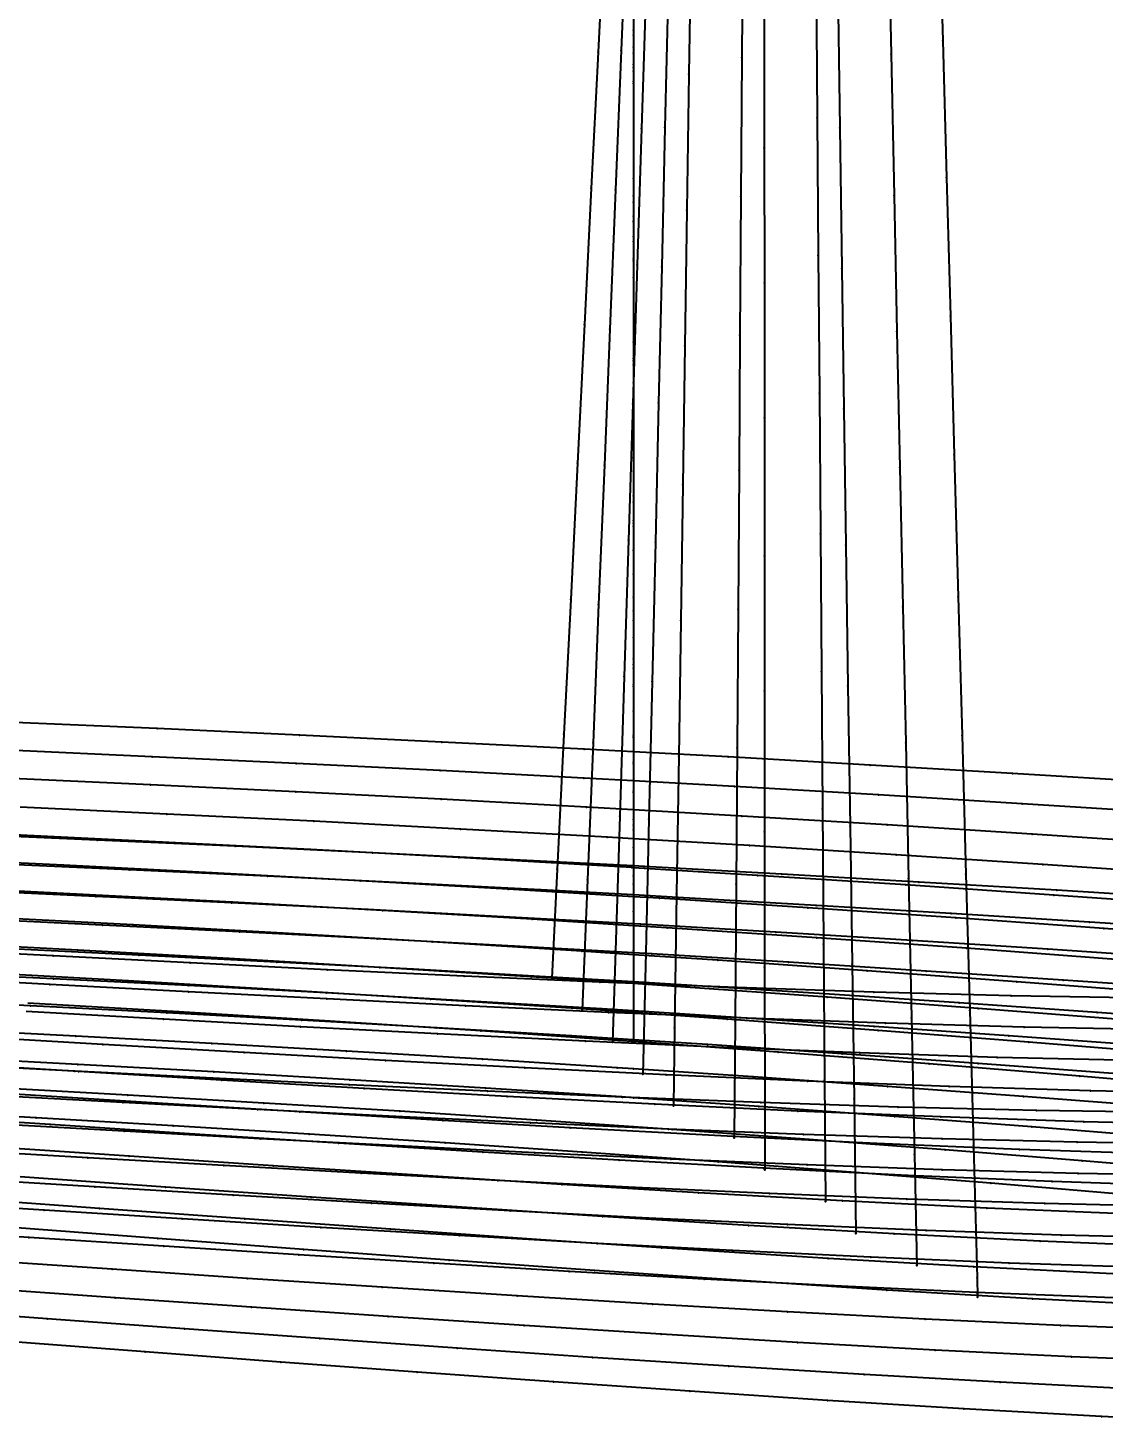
# Model space of a CAD drawing. Extents: x -2408 to 1029, y -526 to 2095.
# Drawn here: x -947.7 to -827.8, y 653.6 to 809.1 of the extents above; entities that cross this region are included whole.
import ezdxf

# ---------------------------------------------------------------- set-up
doc = ezdxf.new("R2010")
doc.units = 0

# ---------------------------------------------------------------- blocks, each defined once
blk = doc.blocks.new(' -30')
at = {"layer": '1'}
for points in [[(-303.657875, 258.883488), (-319.057422, 259.1144), (-334.458205, 259.495196), (-349.768717, 259.996987), (-365.162502, 260.597689), (-380.221198, 261.252039), (-395.609891, 261.970117), (-410.795642, 262.713516), (-426.181387, 263.491995), (-441.331963, 264.275543)], [(-633.737054, -289.006423), (-649.002495, -288.05404), (-664.372192, -287.127176), (-679.641754, -286.243599), (-694.99799, -285.398237), (-696.187057, -285.336246), (-710.27236, -284.60173), (-725.267612, -283.860433), (-740.545866, -283.142199), (-755.919862, -282.450756), (-771.200627, -281.788465)]]:
    blk.add_lwpolyline(points, dxfattribs=at)
at = {"layer": '14'}
for points in [[(-306.589246, 271.6156), (-321.870087, 271.876495), (-337.149428, 272.281161), (-352.426916, 272.803001), (-367.701887, 273.41541), (-382.805522, 274.084141), (-398.074575, 274.803593), (-413.340971, 275.556341), (-428.605438, 276.333232), (-443.868397, 277.1251)], [(-638.083812, -276.007195), (-653.93453, -275.029536), (-669.787218, -274.088158), (-685.642128, -273.188447), (-696.187057, -272.621555), (-701.652761, -272.32772), (-717.512885, -271.523439), (-733.375258, -270.761336), (-749.239609, -270.035024), (-765.105553, -269.338122)]]:
    blk.add_lwpolyline(points, dxfattribs=at)
at = {"layer": '2'}
for p in [(-373.055725, 273.839893), (-696.187057, -272.616177)]:
    blk.add_point(p, dxfattribs=at)
at = {"layer": '3'}
for p in [(-367.88499, 377.065575), (-368.645189, 361.886858), (-369.405699, 346.708157), (-370.180402, 331.244073), (-370.940674, 316.065368), (-371.69304, 301.044358), (-372.44714, 285.989388), (-428.605438, 276.333232), (-413.340971, 275.556341), (-398.074575, 274.803593), (-382.805522, 274.084141), (-367.701887, 273.41541), (-352.426916, 272.803001), (-337.149428, 272.281161), (-321.870087, 271.876495), (-426.181387, 263.491995), (-410.795642, 262.713516), (-395.609891, 261.970117), (-380.221198, 261.252039), (-365.162502, 260.597689), (-349.768717, 259.996987), (-334.458205, 259.495196), (-319.057422, 259.1144), (-696.187057, -192.759608), (-696.187057, -210.639042), (-696.187057, -226.953287), (-696.187057, -241.3411), (-696.187057, -256.903938), (-749.239609, -270.035024), (-733.375258, -270.761336), (-717.512885, -271.523439), (-696.187057, -270.749977), (-701.652761, -272.32772), (-696.187057, -272.621555), (-685.642128, -273.188447), (-669.787218, -274.088158), (-653.93453, -275.029536), (-755.919862, -282.450756), (-740.545866, -283.142199), (-725.267612, -283.860433), (-710.27236, -284.60173), (-696.187057, -285.336246), (-694.99799, -285.398237), (-679.641754, -286.243599), (-664.372192, -287.127176), (-649.002495, -288.05404)]:
    blk.add_point(p, dxfattribs=at)
at = {"layer": '4'}
for p in [(-696.187057, -272.621555), (-696.187057, -285.336246)]:
    blk.add_point(p, dxfattribs=at)
at = {"layer": '8'}
for points in [[(-357.994041, 575.302811), (-358.78186, 559.547635), (-359.557937, 544.069272), (-360.322592, 528.86404), (-361.084233, 513.685404), (-361.829946, 498.666906), (-362.574553, 483.487431), (-363.318647, 468.307932), (-364.092661, 452.698247), (-364.85375, 437.519584), (-365.612888, 422.429259), (-366.374362, 407.250609), (-367.134082, 392.071869), (-367.88499, 377.065575), (-368.645189, 361.886858), (-369.405699, 346.708157), (-370.180402, 331.244073), (-370.940674, 316.065368), (-371.69304, 301.044358), (-372.44714, 285.989388), (-373.055725, 273.839893)], [(-696.187057, 19.626408), (-696.187057, 0.451554), (-696.187057, -16.208268), (-696.187057, -36.720904), (-696.187057, -54.118737), (-696.187057, -72.840981), (-696.187057, -92.526419), (-696.187057, -112.813858), (-696.187057, -133.342096), (-696.187057, -153.749935), (-696.187057, -173.676172), (-696.187057, -192.759608), (-696.187057, -210.639042), (-696.187057, -226.953287), (-696.187057, -241.3411), (-696.187057, -256.903938), (-696.187057, -270.749977), (-696.187057, -272.616177)]]:
    blk.add_lwpolyline(points, dxfattribs=at)
blk = doc.blocks.new(' -31')
at = {"layer": '1'}
for points in [[(-300.293742, 255.386478), (-315.345961, 255.613307), (-330.384005, 255.985714), (-345.867439, 256.497014), (-360.898203, 257.092448), (-376.284831, 257.776471), (-391.309986, 258.497387), (-406.667733, 259.27386), (-421.689618, 260.061065), (-437.011078, 260.884107)], [(-630.342483, -291.895187), (-645.381208, -290.917098), (-660.787724, -289.947899), (-675.810988, -289.04012), (-691.222408, -288.151926), (-696.187057, -287.880993), (-706.500063, -287.318206), (-721.916639, -286.524334), (-736.937899, -285.790686), (-752.358094, -285.071968), (-767.404683, -284.398666)]]:
    blk.add_lwpolyline(points, dxfattribs=at)
at = {"layer": '14'}
for points in [[(-305.823296, 268.152585), (-321.267783, 268.447564), (-336.710409, 268.887078), (-352.150871, 269.444846), (-367.588562, 270.094576), (-383.525785, 270.834182), (-398.956999, 271.596144), (-414.385619, 272.392496), (-429.8121, 273.213737), (-445.237205, 274.05038)], [(-636.854138, -278.741232), (-652.867844, -277.716665), (-668.883703, -276.730748), (-684.902039, -275.789361), (-696.187057, -275.162659), (-701.707363, -274.856093), (-717.731517, -274.019399), (-733.758208, -273.228341), (-749.787063, -272.476186), (-765.817707, -271.756201)]]:
    blk.add_lwpolyline(points, dxfattribs=at)
at = {"layer": '2'}
for p in [(-370.515747, 270.334682), (-696.187057, -275.156174)]:
    blk.add_point(p, dxfattribs=at)
at = {"layer": '3'}
for p in [(-366.159478, 377.311497), (-366.791779, 361.779794), (-367.424438, 346.248108), (-368.041408, 331.099689), (-368.673841, 315.567976), (-369.302066, 300.139236), (-369.923554, 284.876894), (-429.8121, 273.213737), (-414.385619, 272.392496), (-398.956999, 271.596144), (-383.525785, 270.834182), (-367.588562, 270.094576), (-352.150871, 269.444846), (-336.710409, 268.887078), (-321.267783, 268.447564), (-421.689618, 260.061065), (-406.667733, 259.27386), (-391.309986, 258.497387), (-376.284831, 257.776471), (-360.898203, 257.092448), (-345.867439, 256.497014), (-330.384005, 255.985714), (-315.345961, 255.613307), (-696.187057, -194.064164), (-696.187057, -212.220206), (-696.187057, -228.786831), (-696.187057, -243.397249), (-696.187057, -259.200869), (-749.787063, -272.476186), (-733.758208, -273.228341), (-696.187057, -273.2611), (-717.731517, -274.019399), (-701.707363, -274.856093), (-696.187057, -275.162659), (-684.902039, -275.789361), (-668.883703, -276.730748), (-652.867844, -277.716665), (-752.358094, -285.071968), (-736.937899, -285.790686), (-721.916639, -286.524334), (-706.500063, -287.318206), (-696.187057, -287.880993), (-691.222408, -288.151926), (-675.810988, -289.04012), (-660.787724, -289.947899), (-645.381208, -290.917098)]:
    blk.add_point(p, dxfattribs=at)
at = {"layer": '4'}
for p in [(-696.187057, -275.162659), (-696.187057, -287.880993)]:
    blk.add_point(p, dxfattribs=at)
at = {"layer": '8'}
for points in [[(-357.994041, 578.807983), (-358.649132, 562.686417), (-359.267463, 547.518838), (-359.903873, 531.964499), (-360.537909, 516.432865), (-361.157443, 501.065163), (-361.774082, 485.532827), (-362.389768, 470.000454), (-363.004279, 454.703099), (-363.637041, 439.171419), (-364.272866, 423.639861), (-364.903066, 408.198477), (-365.535021, 392.666756), (-366.159478, 377.311497), (-366.791779, 361.779794), (-367.424438, 346.248108), (-368.041408, 331.099689), (-368.673841, 315.567976), (-369.302066, 300.139236), (-369.923554, 284.876894), (-370.515747, 270.334682)], [(-696.187057, 21.607609), (-696.187057, 2.136107), (-696.187057, -14.78146), (-696.187057, -35.611433), (-696.187057, -53.278423), (-696.187057, -72.290306), (-696.187057, -92.280291), (-696.187057, -112.881592), (-696.187057, -133.727418), (-696.187057, -154.450981), (-696.187057, -174.685493), (-696.187057, -194.064164), (-696.187057, -212.220206), (-696.187057, -228.786831), (-696.187057, -243.397249), (-696.187057, -259.200869), (-696.187057, -273.2611), (-696.187057, -275.156174)]]:
    blk.add_lwpolyline(points, dxfattribs=at)
blk = doc.blocks.new(' -32')
at = {"layer": '1'}
for points in [[(-300.969366, 251.923397), (-316.087234, 252.196246), (-331.265782, 252.614597), (-346.297519, 253.148879), (-361.468315, 253.785421), (-376.636902, 254.494496), (-391.802005, 255.25565), (-407.222344, 256.070121), (-422.383768, 256.899761), (-437.768939, 257.762106)], [(-634.81867, -294.263062), (-650.014154, -293.25094), (-665.116791, -292.280443), (-680.295763, -291.346208), (-695.403699, -290.461741), (-696.187057, -290.418434), (-710.669653, -289.617628), (-725.782929, -288.829132), (-740.958612, -288.077982), (-756.075592, -287.363959), (-771.277737, -286.674672)]]:
    blk.add_lwpolyline(points, dxfattribs=at)
at = {"layer": '14'}
for points in [[(-309.835729, 264.767), (-325.125695, 265.134635), (-340.412701, 265.635379), (-355.696637, 266.244498), (-370.977396, 266.937255), (-387.4764, 267.751329), (-402.75064, 268.548526), (-418.02239, 269.377712), (-433.29239, 270.22969)], [(-635.569178, -281.483415), (-651.745769, -280.410968), (-667.92471, -279.379666), (-684.106362, -278.395923), (-696.187057, -277.703381), (-701.403682, -277.404304), (-717.591795, -276.534057), (-733.782751, -275.713053), (-749.976035, -274.934217), (-766.171398, -274.190461)]]:
    blk.add_lwpolyline(points, dxfattribs=at)
at = {"layer": '2'}
for p in [(-367.975731, 266.829491), (-696.187057, -277.696171)]:
    blk.add_point(p, dxfattribs=at)
at = {"layer": '3'}
for p in [(-364.741199, 368.640575), (-365.223946, 353.446515), (-365.716322, 337.953807), (-366.199039, 322.759771), (-366.681662, 307.565715), (-367.17584, 292.008496), (-367.651794, 277.026072), (-418.02239, 269.377712), (-402.75064, 268.548526), (-387.4764, 267.751329), (-370.977396, 266.937255), (-355.696637, 266.244498), (-340.412701, 265.635379), (-325.125695, 265.134635), (-422.383768, 256.899761), (-407.222344, 256.070121), (-391.802005, 255.25565), (-376.636902, 254.494496), (-361.468315, 253.785421), (-346.297519, 253.148879), (-331.265782, 252.614597), (-316.087234, 252.196246), (-696.187057, -195.36874), (-696.187057, -213.801389), (-696.187057, -230.620406), (-696.187057, -245.4534), (-696.187057, -261.497782), (-749.976035, -274.934217), (-733.782751, -275.713053), (-717.591795, -276.534057), (-696.187057, -275.772225), (-701.403682, -277.404304), (-696.187057, -277.703381), (-684.106362, -278.395923), (-667.92471, -279.379666), (-651.745769, -280.410968), (-756.075592, -287.363959), (-740.958612, -288.077982), (-725.782929, -288.829132), (-710.669653, -289.617628), (-696.187057, -290.418434), (-695.403699, -290.461741), (-680.295763, -291.346208), (-665.116791, -292.280443), (-650.014154, -293.25094)]:
    blk.add_point(p, dxfattribs=at)
at = {"layer": '4'}
for p in [(-696.187057, -277.703381), (-696.187057, -290.418434)]:
    blk.add_point(p, dxfattribs=at)
at = {"layer": '8'}
for points in [[(-357.994041, 582.313194), (-358.49787, 566.40859), (-358.988057, 550.997434), (-359.474144, 535.786342), (-359.958852, 520.592354), (-360.431675, 505.566142), (-360.900168, 490.37164), (-361.365744, 475.177058), (-361.851347, 459.532016), (-362.332423, 444.337911), (-362.818072, 429.14395), (-363.300177, 414.042294), (-363.782934, 398.848259), (-364.264741, 383.654174), (-364.741199, 368.640575), (-365.223946, 353.446515), (-365.716322, 337.953807), (-366.199039, 322.759771), (-366.681662, 307.565715), (-367.17584, 292.008496), (-367.651794, 277.026072), (-367.975731, 266.829491)], [(-696.187057, 23.588808), (-696.187057, 3.820657), (-696.187057, -13.354648), (-696.187057, -34.501972), (-696.187057, -52.438121), (-696.187057, -71.739651), (-696.187057, -92.034185), (-696.187057, -112.949348), (-696.187057, -134.112761), (-696.187057, -155.152049), (-696.187057, -175.694834), (-696.187057, -195.36874), (-696.187057, -213.801389), (-696.187057, -230.620406), (-696.187057, -245.4534), (-696.187057, -261.497782), (-696.187057, -275.772225), (-696.187057, -277.696171)]]:
    blk.add_lwpolyline(points, dxfattribs=at)
blk = doc.blocks.new(' -33')
at = {"layer": '1'}
for points in [[(-305.373061, 248.52567), (-320.68117, 248.884136), (-336.02926, 249.383467), (-351.329189, 249.996009), (-366.325046, 250.683422), (-381.617947, 251.450812), (-396.831492, 252.263517), (-412.119916, 253.115269), (-427.295259, 253.986978), (-442.581111, 254.883506)], [(-632.95132, -297.058181), (-648.318027, -295.997145), (-663.555715, -294.982048), (-678.904663, -294.002708), (-694.14814, -293.078255), (-696.187057, -292.961636), (-709.478525, -292.201445), (-724.727865, -291.379904), (-740.070403, -290.597654), (-755.323933, -289.857647), (-770.694346, -289.143916)]]:
    blk.add_lwpolyline(points, dxfattribs=at)
at = {"layer": '14'}
for points in [[(-299.78551, 261.135663), (-315.557862, 261.451939), (-331.32772, 261.92457), (-347.094884, 262.526912), (-362.85885, 263.232309), (-378.619417, 264.014116), (-394.111107, 264.834048), (-409.864849, 265.707514), (-425.616196, 266.610841), (-441.365679, 267.533985)], [(-634.229233, -284.237662), (-650.568579, -283.115953), (-666.910465, -282.037648), (-683.255288, -281.009685), (-696.187057, -280.24107), (-699.091526, -280.068443), (-715.443122, -279.156054), (-731.797836, -278.297802), (-748.155236, -277.486223), (-764.515007, -276.713849)]]:
    blk.add_lwpolyline(points, dxfattribs=at)
at = {"layer": '2'}
for p in [(-365.435715, 263.324299), (-696.187057, -280.236168)]:
    blk.add_point(p, dxfattribs=at)
at = {"layer": '3'}
for p in [(-362.987864, 368.809854), (-363.348292, 353.278146), (-363.699601, 338.147147), (-364.060061, 322.615445), (-364.420403, 307.083761), (-364.776221, 291.747024), (-365.121605, 276.861275), (-425.616196, 266.610841), (-409.864849, 265.707514), (-394.111107, 264.834048), (-378.619417, 264.014116), (-362.85885, 263.232309), (-347.094884, 262.526912), (-331.32772, 261.92457), (-315.557862, 261.451939), (-427.295259, 253.986978), (-412.119916, 253.115269), (-396.831492, 252.263517), (-381.617947, 251.450812), (-366.325046, 250.683422), (-351.329189, 249.996009), (-336.02926, 249.383467), (-320.68117, 248.884136), (-696.187057, -190.138231), (-696.187057, -209.309447), (-696.187057, -226.968803), (-696.187057, -242.738335), (-696.187057, -260.17137), (-696.187057, -274.928334), (-748.155236, -277.486223), (-731.797836, -278.297802), (-715.443122, -279.156054), (-699.091526, -280.068443), (-696.187057, -280.24107), (-683.255288, -281.009685), (-666.910465, -282.037648), (-650.568579, -283.115953), (-755.323933, -289.857647), (-740.070403, -290.597654), (-724.727865, -291.379904), (-709.478525, -292.201445), (-696.187057, -292.961636), (-694.14814, -293.078255), (-678.904663, -294.002708), (-663.555715, -294.982048), (-648.318027, -295.997145)]:
    blk.add_point(p, dxfattribs=at)
at = {"layer": '4'}
for p in [(-696.187057, -280.24107), (-696.187057, -292.961636)]:
    blk.add_point(p, dxfattribs=at)
at = {"layer": '8'}
for points in [[(-357.994041, 585.818405), (-358.356178, 570.149614), (-358.719727, 554.504655), (-359.083177, 538.963578), (-359.445801, 523.431935), (-359.798016, 508.071864), (-360.144258, 492.539848), (-360.487111, 477.007756), (-360.830012, 461.721146), (-361.188076, 446.189394), (-361.551312, 430.657758), (-361.912148, 415.220494), (-362.272787, 399.688787), (-362.632317, 384.157073), (-362.987864, 368.809854), (-363.348292, 353.278146), (-363.699601, 338.147147), (-364.060061, 322.615445), (-364.420403, 307.083761), (-364.776221, 291.747024), (-365.121605, 276.861275), (-365.435715, 263.324299)], [(-696.187057, 25.570009), (-696.187057, 5.505209), (-696.187057, -11.927834), (-696.187057, -27.697366), (-696.187057, -45.356723), (-696.187057, -64.52794), (-696.187057, -84.83305), (-696.187057, -105.894091), (-696.187057, -127.333096), (-696.187057, -148.772081), (-696.187057, -169.833121), (-696.187057, -190.138231), (-696.187057, -209.309447), (-696.187057, -226.968803), (-696.187057, -242.738335), (-696.187057, -260.17137), (-696.187057, -274.928334), (-696.187057, -280.236168)]]:
    blk.add_lwpolyline(points, dxfattribs=at)
blk = doc.blocks.new(' -34')
at = {"layer": '1'}
for points in [[(-304.256387, 245.040184), (-319.700006, 245.427495), (-334.747222, 245.942588), (-350.182194, 246.587652), (-365.667973, 247.328032), (-381.095327, 248.134323), (-396.519843, 248.991743), (-411.944873, 249.885816), (-427.3658, 250.80666), (-442.752906, 251.74436)], [(-629.483418, -299.977411), (-644.508405, -298.898956), (-659.880782, -297.832882), (-674.88639, -296.834445), (-690.264884, -295.860443), (-696.187057, -295.506535), (-705.330332, -294.96012), (-720.715335, -294.095126), (-735.892945, -293.289625), (-751.282725, -292.515013), (-766.30968, -291.793504)]]:
    blk.add_lwpolyline(points, dxfattribs=at)
at = {"layer": '14'}
for points in [[(-301.250033, 257.685547), (-317.185695, 258.059723), (-333.118419, 258.589917), (-349.048059, 259.248839), (-364.974239, 260.009191), (-381.420359, 260.872085), (-397.338863, 261.759085), (-413.254127, 262.68477), (-429.167027, 263.638904), (-445.078209, 264.611238)], [(-402.270282, -304.331553), (-418.772371, -303.156799), (-435.273654, -301.973375), (-451.774057, -300.778302), (-468.273469, -299.568599), (-484.771777, -298.341289), (-500.863847, -297.124308), (-517.359792, -295.856225), (-533.854946, -294.573899), (-550.349751, -293.28483), (-566.844649, -291.996522), (-583.340118, -290.716473), (-599.836525, -289.452191), (-616.334348, -288.211174), (-632.83403, -287.000926), (-649.336013, -285.828948), (-665.840737, -284.702741), (-682.348682, -283.629805), (-696.187057, -282.777348), (-696.366616, -282.766298), (-715.634257, -281.655508), (-732.153145, -280.766701), (-748.67503, -279.928044), (-765.199451, -279.131692)]]:
    blk.add_lwpolyline(points, dxfattribs=at)
at = {"layer": '2'}
for p in [(-362.895737, 259.819088), (-696.187057, -282.776184)]:
    blk.add_point(p, dxfattribs=at)
at = {"layer": '3'}
for p in [(-361.170325, 374.811117), (-361.397397, 359.663089), (-361.624845, 344.515086), (-361.856973, 329.055137), (-362.08426, 313.90714), (-362.31091, 298.797827), (-362.541301, 283.44087), (-362.765018, 268.530517), (-429.167027, 263.638904), (-413.254127, 262.68477), (-397.338863, 261.759085), (-381.420359, 260.872085), (-364.974239, 260.009191), (-349.048059, 259.248839), (-333.118419, 258.589917), (-317.185695, 258.059723), (-427.3658, 250.80666), (-411.944873, 249.885816), (-396.519843, 248.991743), (-381.095327, 248.134323), (-365.667973, 247.328032), (-350.182194, 246.587652), (-334.747222, 245.942588), (-319.700006, 245.427495), (-696.187057, -191.34618), (-696.187057, -210.800818), (-696.187057, -228.721277), (-696.187057, -244.723942), (-696.187057, -262.414736), (-696.187057, -277.389873), (-748.67503, -279.928044), (-732.153145, -280.766701), (-715.634257, -281.655508), (-696.366616, -282.766298), (-696.187057, -282.777348), (-682.348682, -283.629805), (-665.840737, -284.702741), (-649.336013, -285.828948), (-751.282725, -292.515013), (-735.892945, -293.289625), (-720.715335, -294.095126), (-705.330332, -294.96012), (-696.187057, -295.506535), (-690.264884, -295.860443), (-674.88639, -296.834445), (-659.880782, -297.832882), (-644.508405, -298.898956)]:
    blk.add_point(p, dxfattribs=at)
at = {"layer": '4'}
for p in [(-696.187057, -282.777348), (-696.187057, -295.506535)]:
    blk.add_point(p, dxfattribs=at)
at = {"layer": '8'}
for points in [[(-357.994041, 589.323578), (-358.232784, 573.314169), (-358.462428, 558.04015), (-358.692348, 542.89281), (-358.922183, 527.744832), (-359.146703, 512.596784), (-359.369416, 496.9027), (-359.579519, 481.754431), (-359.789396, 466.856898), (-360.022707, 450.987489), (-360.251846, 435.839505), (-360.480858, 420.787976), (-360.709181, 405.639974), (-360.935904, 390.491966), (-361.170325, 374.811117), (-361.397397, 359.663089), (-361.624845, 344.515086), (-361.856973, 329.055137), (-362.08426, 313.90714), (-362.31091, 298.797827), (-362.541301, 283.44087), (-362.765018, 268.530517), (-362.895737, 259.819088)], [(-696.187057, 27.551208), (-696.187057, 7.189761), (-696.187057, -10.50102), (-696.187057, -26.503698), (-696.187057, -44.42414), (-696.187057, -63.878794), (-696.187057, -84.484107), (-696.187057, -105.856506), (-696.187057, -127.612478), (-696.187057, -149.368449), (-696.187057, -170.740867), (-696.187057, -191.34618), (-696.187057, -210.800818), (-696.187057, -228.721277), (-696.187057, -244.723942), (-696.187057, -262.414736), (-696.187057, -277.389873), (-696.187057, -282.776184)]]:
    blk.add_lwpolyline(points, dxfattribs=at)
blk = doc.blocks.new(' -35')
at = {"layer": '1'}
for points in [[(-314.654661, 241.840707), (-329.710947, 242.348231), (-345.142515, 242.992943), (-360.569549, 243.738312), (-375.589447, 244.537656), (-391.009416, 245.414833), (-406.435182, 246.332713), (-421.851056, 247.280026), (-437.238442, 248.247811), (-452.652031, 249.230405)], [(-638.987994, -301.957219), (-654.358941, -300.84264), (-669.352844, -299.795943), (-684.730024, -298.770446), (-696.187057, -298.04697), (-699.705401, -297.824809), (-715.089522, -296.909555), (-730.411924, -296.0494), (-745.801521, -295.231097), (-760.809693, -294.470697), (-776.202845, -293.722761)]]:
    blk.add_lwpolyline(points, dxfattribs=at)
at = {"layer": '14'}
for points in [[(-312.656107, 254.489153), (-328.585212, 255.014754), (-344.511006, 255.67678), (-360.433178, 256.447924), (-378.625188, 257.427819), (-392.835521, 258.243537), (-408.746246, 259.195986), (-424.654254, 260.17974), (-440.560214, 261.184595)], [(-627.276361, -290.094966), (-643.770257, -288.872514), (-660.266918, -287.693996), (-676.766731, -286.567064), (-693.2702, -285.499365), (-696.187057, -285.322399), (-710.123225, -284.476857), (-726.634612, -283.537608), (-743.149308, -282.651928), (-759.666823, -281.811773), (-776.186742, -281.009095)]]:
    blk.add_lwpolyline(points, dxfattribs=at)
at = {"layer": '2'}
for p in [(-360.355721, 256.313896), (-696.187057, -285.316181)]:
    blk.add_point(p, dxfattribs=at)
at = {"layer": '3'}
for p in [(-359.495472, 376.699298), (-359.605702, 361.229002), (-359.716393, 345.758691), (-359.824154, 330.706494), (-359.934742, 315.236191), (-360.045242, 299.765885), (-360.153836, 284.564298), (-360.262756, 269.321207), (-424.654254, 260.17974), (-408.746246, 259.195986), (-392.835521, 258.243537), (-378.625188, 257.427819), (-360.433178, 256.447924), (-344.511006, 255.67678), (-328.585212, 255.014754), (-437.238442, 248.247811), (-421.851056, 247.280026), (-406.435182, 246.332713), (-391.009416, 245.414833), (-375.589447, 244.537656), (-360.569549, 243.738312), (-345.142515, 242.992943), (-329.710947, 242.348231), (-696.187057, -192.55413), (-696.187057, -212.292221), (-696.187057, -230.473749), (-696.187057, -246.709572), (-696.187057, -264.658074), (-696.187057, -279.851389), (-759.666823, -281.811773), (-743.149308, -282.651928), (-726.634612, -283.537608), (-710.123225, -284.476857), (-696.187057, -285.322399), (-693.2702, -285.499365), (-676.766731, -286.567064), (-660.266918, -287.693996), (-643.770257, -288.872514), (-760.809693, -294.470697), (-745.801521, -295.231097), (-730.411924, -296.0494), (-715.089522, -296.909555), (-699.705401, -297.824809), (-696.187057, -298.04697), (-684.730024, -298.770446), (-669.352844, -299.795943), (-654.358941, -300.84264)]:
    blk.add_point(p, dxfattribs=at)
at = {"layer": '4'}
for p in [(-696.187057, -285.322399), (-696.187057, -298.04697)]:
    blk.add_point(p, dxfattribs=at)
at = {"layer": '8'}
for points in [[(-357.994041, 592.828789), (-358.10507, 577.086023), (-358.216104, 561.603627), (-358.329169, 546.146793), (-358.442452, 530.676502), (-358.550565, 515.206176), (-358.648017, 499.914978), (-358.741122, 484.44456), (-358.836891, 468.97415), (-358.940036, 453.75982), (-359.05188, 438.28952), (-359.165799, 422.819241), (-359.277038, 407.447403), (-359.387175, 391.977098), (-359.495472, 376.699298), (-359.605702, 361.229002), (-359.716393, 345.758691), (-359.824154, 330.706494), (-359.934742, 315.236191), (-360.045242, 299.765885), (-360.153836, 284.564298), (-360.262756, 269.321207), (-360.355721, 256.313896)], [(-696.187057, 29.532409), (-696.187057, 8.874313), (-696.187057, -9.074205), (-696.187057, -25.310029), (-696.187057, -43.491557), (-696.187057, -63.229649), (-696.187057, -84.135146), (-696.187057, -105.818943), (-696.187057, -127.89188), (-696.187057, -149.964818), (-696.187057, -171.648615), (-696.187057, -192.55413), (-696.187057, -212.292221), (-696.187057, -230.473749), (-696.187057, -246.709572), (-696.187057, -264.658074), (-696.187057, -279.851389), (-696.187057, -285.316181)]]:
    blk.add_lwpolyline(points, dxfattribs=at)
blk = doc.blocks.new(' -36')
at = {"layer": '1'}
for points in [[(-318.992565, 238.538278), (-334.219421, 239.124982), (-349.278421, 239.819537), (-364.556665, 240.615975), (-379.60752, 241.469084), (-394.686825, 242.373142), (-409.73262, 243.310018), (-424.772659, 244.273751), (-439.815525, 245.25742), (-454.819079, 246.249466)], [(-642.777801, -304.324451), (-657.767659, -303.214828), (-672.927873, -302.136555), (-687.924346, -301.120033), (-696.187057, -300.591011), (-703.06483, -300.150658), (-718.068471, -299.245964), (-733.158595, -298.387089), (-748.167634, -297.577712), (-763.338846, -296.79844), (-778.351493, -296.05933)]]:
    blk.add_lwpolyline(points, dxfattribs=at)
at = {"layer": '14'}
for points in [[(-309.685441, 250.95273), (-325.778396, 251.493127), (-341.867605, 252.178226), (-357.952893, 252.979528), (-374.034088, 253.868532), (-389.220232, 254.763991), (-405.293656, 255.754901), (-421.364067, 256.779731), (-437.432173, 257.828144), (-453.498913, 258.889817)], [(-642.428835, -291.614717), (-659.088025, -290.385919), (-675.750692, -289.211476), (-692.417271, -288.09964), (-696.187057, -287.863197), (-707.48078, -287.154878), (-724.155581, -286.172946), (-740.834089, -285.249746), (-757.515704, -284.376837), (-774.200055, -283.545769)]]:
    blk.add_lwpolyline(points, dxfattribs=at)
at = {"layer": '2'}
for p in [(-357.815742, 252.808685), (-696.187057, -287.856178)]:
    blk.add_point(p, dxfattribs=at)
at = {"layer": '3'}
for p in [(-357.860029, 366.677824), (-357.854128, 351.637242), (-357.848458, 336.596676), (-357.842569, 321.230885), (-357.836665, 306.190293), (-357.830455, 290.448863), (-357.824549, 275.396306), (-357.818728, 260.484553), (-437.432173, 257.828144), (-421.364067, 256.779731), (-405.293656, 255.754901), (-389.220232, 254.763991), (-374.034088, 253.868532), (-357.952893, 252.979528), (-341.867605, 252.178226), (-325.778396, 251.493127), (-439.815525, 245.25742), (-424.772659, 244.273751), (-409.73262, 243.310018), (-394.686825, 242.373142), (-379.60752, 241.469084), (-364.556665, 240.615975), (-349.278421, 239.819537), (-334.219421, 239.124982), (-696.187057, -193.762064), (-696.187057, -213.783595), (-696.187057, -232.226194), (-696.187057, -248.695178), (-696.187057, -266.901435), (-696.187057, -282.312918), (-757.515704, -284.376837), (-740.834089, -285.249746), (-724.155581, -286.172946), (-707.48078, -287.154878), (-696.187057, -287.863197), (-692.417271, -288.09964), (-675.750692, -289.211476), (-659.088025, -290.385919), (-763.338846, -296.79844), (-748.167634, -297.577712), (-733.158595, -298.387089), (-718.068471, -299.245964), (-703.06483, -300.150658), (-696.187057, -300.591011), (-687.924346, -301.120033), (-672.927873, -302.136555), (-657.767659, -303.214828)]:
    blk.add_point(p, dxfattribs=at)
at = {"layer": '4'}
for p in [(-696.187057, -287.863197), (-696.187057, -300.591011)]:
    blk.add_point(p, dxfattribs=at)
at = {"layer": '8'}
for points in [[(-357.994041, 596.334), (-357.986258, 580.263284), (-357.980483, 564.458349), (-357.9771, 549.431499), (-357.97405, 534.390923), (-357.966692, 519.350346), (-357.949904, 503.740674), (-357.927372, 488.700112), (-357.905855, 473.659549), (-357.891746, 458.128292), (-357.885815, 443.08771), (-357.883123, 428.047136), (-357.879272, 412.355052), (-357.873467, 397.314466), (-357.866747, 382.273902), (-357.860029, 366.677824), (-357.854128, 351.637242), (-357.848458, 336.596676), (-357.842569, 321.230885), (-357.836665, 306.190293), (-357.830455, 290.448863), (-357.824549, 275.396306), (-357.818728, 260.484553), (-357.815742, 252.808685)], [(-696.187057, 31.513608), (-696.187057, 10.558863), (-696.187057, -7.6474), (-696.187057, -24.116363), (-696.187057, -42.558977), (-696.187057, -62.580508), (-696.187057, -83.786207), (-696.187057, -105.781382), (-696.187057, -128.171286), (-696.187057, -150.56119), (-696.187057, -172.556365), (-696.187057, -193.762064), (-696.187057, -213.783595), (-696.187057, -232.226194), (-696.187057, -248.695178), (-696.187057, -266.901435), (-696.187057, -282.312918), (-696.187057, -287.856178)]]:
    blk.add_lwpolyline(points, dxfattribs=at)
blk = doc.blocks.new(' -37')
at = {"layer": '1'}
for points in [[(-313.886493, 234.923621), (-329.108117, 235.499975), (-344.17805, 236.194615), (-359.495093, 237.001945), (-374.555851, 237.871931), (-389.619784, 238.796419), (-404.674919, 239.758287), (-419.699116, 240.747969), (-434.750846, 241.761751), (-449.801661, 242.789125)], [(-637.724826, -307.376246), (-652.713141, -306.219829), (-667.862159, -305.093364), (-682.857145, -304.027392), (-696.187057, -303.129501), (-697.986082, -303.008315), (-712.988644, -302.054486), (-728.148326, -301.144891), (-743.15697, -300.292659), (-758.309054, -299.473766), (-773.32178, -298.696695)]]:
    blk.add_lwpolyline(points, dxfattribs=at)
at = {"layer": '14'}
for points in [[(-321.201719, 247.892464), (-337.287339, 248.577004), (-353.368721, 249.386542), (-369.445915, 250.292101), (-384.674584, 251.212567), (-400.743487, 252.229899), (-416.809149, 253.283637), (-432.872225, 254.36355), (-448.933673, 255.459429)], [(-636.814393, -294.708537), (-653.465288, -293.426604), (-670.119607, -292.197015), (-686.777886, -291.028163), (-696.187057, -290.405178), (-701.921278, -290.02551), (-718.58818, -288.989257), (-735.259146, -288.015428), (-751.933622, -287.095371), (-768.611054, -286.220439)]]:
    blk.add_lwpolyline(points, dxfattribs=at)
at = {"layer": '2'}
for p in [(-355.275726, 249.303493), (-696.187057, -290.396175)]:
    blk.add_point(p, dxfattribs=at)
at = {"layer": '3'}
for p in [(-356.196898, 370.100727), (-356.079687, 354.753207), (-355.96282, 339.405684), (-355.843415, 323.726308), (-355.726375, 308.378797), (-355.609575, 293.071471), (-355.494618, 278.003513), (-355.379055, 262.852818), (-432.872225, 254.36355), (-416.809149, 253.283637), (-400.743487, 252.229899), (-384.674584, 251.212567), (-369.445915, 250.292101), (-353.368721, 249.386542), (-337.287339, 248.577004), (-434.750846, 241.761751), (-419.699116, 240.747969), (-404.674919, 239.758287), (-389.619784, 238.796419), (-374.555851, 237.871931), (-359.495093, 237.001945), (-344.17805, 236.194615), (-329.108117, 235.499975), (-696.187057, -187.91505), (-696.187057, -208.664815), (-696.187057, -227.94675), (-696.187057, -245.360511), (-696.187057, -260.505839), (-696.187057, -276.478989), (-751.933622, -287.095371), (-735.259146, -288.015428), (-718.58818, -288.989257), (-701.921278, -290.02551), (-696.187057, -290.405178), (-686.777886, -291.028163), (-670.119607, -292.197015), (-653.465288, -293.426604), (-758.309054, -299.473766), (-743.15697, -300.292659), (-728.148326, -301.144891), (-712.988644, -302.054486), (-697.986082, -303.008315), (-696.187057, -303.129501), (-682.857145, -304.027392), (-667.862159, -305.093364), (-652.713141, -306.219829)]:
    blk.add_point(p, dxfattribs=at)
at = {"layer": '4'}
for p in [(-696.187057, -290.405178), (-696.187057, -303.129501)]:
    blk.add_point(p, dxfattribs=at)
at = {"layer": '8'}
for points in [[(-357.994041, 599.839211), (-357.872231, 584.064936), (-357.756174, 568.812925), (-357.641826, 553.514255), (-357.527834, 538.1667), (-357.409938, 522.819186), (-357.285102, 507.658387), (-357.15155, 492.310991), (-357.017919, 476.963593), (-356.893468, 461.882822), (-356.775165, 446.535295), (-356.661063, 431.187733), (-356.547517, 415.942769), (-356.430967, 400.595233), (-356.31318, 385.247712), (-356.196898, 370.100727), (-356.079687, 354.753207), (-355.96282, 339.405684), (-355.843415, 323.726308), (-355.726375, 308.378797), (-355.609575, 293.071471), (-355.494618, 278.003513), (-355.379055, 262.852818), (-355.275726, 249.303493)], [(-696.187057, 33.494809), (-696.187057, 12.243416), (-696.187057, -6.220585), (-696.187057, -22.922694), (-696.187057, -41.626394), (-696.187057, -61.931363), (-696.187057, -83.437265), (-696.187057, -105.743818), (-696.187057, -120.861969), (-696.187057, -136.039408), (-696.187057, -151.157559), (-696.187057, -166.097773), (-696.187057, -187.91505), (-696.187057, -208.664815), (-696.187057, -227.94675), (-696.187057, -245.360511), (-696.187057, -260.505839), (-696.187057, -276.478989), (-696.187057, -290.396175)]]:
    blk.add_lwpolyline(points, dxfattribs=at)
blk = doc.blocks.new(' -38')
at = {"layer": '1'}
for points in [[(-313.306125, 231.453257), (-328.724376, 232.067042), (-343.923283, 232.801981), (-359.254808, 233.646514), (-374.44389, 234.560456), (-389.689342, 235.531898), (-404.87259, 236.537818), (-420.077945, 237.575438), (-435.257665, 238.63327), (-450.426178, 239.703614)], [(-636.669241, -310.117893), (-651.78772, -308.916319), (-667.097456, -307.744262), (-682.223182, -306.637551), (-696.187057, -305.670109), (-697.511597, -305.578334), (-712.645573, -304.591343), (-727.791971, -303.660253), (-742.932562, -302.780543), (-758.075718, -301.944801), (-773.399218, -301.136858)]]:
    blk.add_lwpolyline(points, dxfattribs=at)
at = {"layer": '14'}
for points in [[(-315.980931, 244.257619), (-332.230671, 244.940605), (-348.475948, 245.761698), (-364.716661, 246.690221), (-380.968243, 247.696493), (-397.199885, 248.752953), (-413.427961, 249.848118), (-429.653239, 250.971695), (-445.876568, 252.113399)], [(-640.968316, -297.031482), (-657.782651, -295.714229), (-674.600851, -294.454913), (-691.423468, -293.262557), (-696.187057, -292.945805), (-707.585505, -292.187878), (-724.417707, -291.1399), (-741.254135, -290.155437), (-758.094274, -289.225418), (-774.937379, -288.340786)]]:
    blk.add_lwpolyline(points, dxfattribs=at)
at = {"layer": '2'}
for p in [(-352.735748, 245.798283), (-696.187057, -292.936172)]:
    blk.add_point(p, dxfattribs=at)
at = {"layer": '3'}
for p in [(-354.531864, 369.011453), (-354.303478, 353.35699), (-354.075445, 337.702504), (-353.853879, 322.492269), (-353.625682, 306.837786), (-353.397413, 291.183321), (-353.173324, 275.814354), (-352.95453, 260.806678), (-429.653239, 250.971695), (-413.427961, 249.848118), (-397.199885, 248.752953), (-380.968243, 247.696493), (-364.716661, 246.690221), (-348.475948, 245.761698), (-332.230671, 244.940605), (-435.257665, 238.63327), (-420.077945, 237.575438), (-404.87259, 236.537818), (-389.689342, 235.531898), (-374.44389, 234.560456), (-359.254808, 233.646514), (-343.923283, 232.801981), (-328.724376, 232.067042), (-696.187057, -203.196114), (-696.187057, -223.288398), (-696.187057, -241.621761), (-696.187057, -257.790326), (-696.187057, -275.279319), (-758.094274, -289.225418), (-741.254135, -290.155437), (-696.187057, -289.247953), (-724.417707, -291.1399), (-707.585505, -292.187878), (-696.187057, -292.945805), (-691.423468, -293.262557), (-674.600851, -294.454913), (-657.782651, -295.714229), (-758.075718, -301.944801), (-742.932562, -302.780543), (-727.791971, -303.660253), (-712.645573, -304.591343), (-697.511597, -305.578334), (-696.187057, -305.670109), (-682.223182, -306.637551), (-667.097456, -307.744262), (-651.78772, -308.916319)]:
    blk.add_point(p, dxfattribs=at)
at = {"layer": '4'}
for p in [(-696.187057, -292.945805), (-696.187057, -305.670109)]:
    blk.add_point(p, dxfattribs=at)
at = {"layer": '8'}
for points in [[(-357.994041, 603.344383), (-357.757929, 587.254624), (-357.531393, 571.697565), (-357.306276, 556.092905), (-357.081181, 540.438379), (-356.852105, 524.783918), (-356.617269, 509.319966), (-356.372216, 493.665735), (-356.127082, 478.011517), (-355.893204, 462.629209), (-355.663709, 446.974751), (-355.438498, 431.320228), (-355.214578, 415.770351), (-354.986863, 400.11586), (-354.757885, 384.461385), (-354.531864, 369.011453), (-354.303478, 353.35699), (-354.075445, 337.702504), (-353.853879, 322.492269), (-353.625682, 306.837786), (-353.397413, 291.183321), (-353.173324, 275.814354), (-352.95453, 260.806678), (-352.735748, 245.798283)], [(-696.187057, 35.476007), (-696.187057, 13.927966), (-696.187057, -4.793773), (-696.187057, -21.729027), (-696.187057, -40.693814), (-696.187057, -61.282221), (-696.187057, -83.088325), (-696.187057, -105.706257), (-696.187057, -121.035437), (-696.187057, -136.424732), (-696.187057, -151.753912), (-696.187057, -166.90269), (-696.187057, -181.750797), (-696.187057, -203.196114), (-696.187057, -223.288398), (-696.187057, -241.621761), (-696.187057, -257.790326), (-696.187057, -275.279319), (-696.187057, -289.247953), (-696.187057, -292.936172)]]:
    blk.add_lwpolyline(points, dxfattribs=at)
blk = doc.blocks.new(' -39')
at = {"layer": '1'}
for points in [[(-325.800826, 228.514159), (-340.89891, 229.258212), (-356.05892, 230.112318), (-371.146549, 231.043218), (-386.320927, 232.036878), (-401.402145, 233.064653), (-416.717356, 234.140262), (-431.794795, 235.222151), (-447.073284, 236.333334), (-462.149187, 237.436308)], [(-631.049142, -313.258955), (-646.165642, -312.008673), (-661.46433, -310.785944), (-676.58816, -309.626711), (-691.865093, -308.513941), (-696.187057, -308.216724), (-706.997464, -307.473309), (-722.213022, -306.486367), (-737.352765, -305.559254), (-752.49541, -304.679408), (-767.799664, -303.830622)]]:
    blk.add_lwpolyline(points, dxfattribs=at)
at = {"layer": '14'}
for points in [[(-327.607567, 241.311907), (-343.849207, 242.135809), (-360.086012, 243.076827), (-378.636523, 244.255201), (-392.607548, 245.190456), (-408.831028, 246.314245), (-425.051331, 247.468683), (-441.2694, 248.643655), (-457.486103, 249.82904)], [(-400.286632, -320.515133), (-417.091804, -319.130417), (-433.89609, -317.739438), (-450.699301, -316.337614), (-467.501246, -314.920366), (-484.301774, -313.48311), (-500.92053, -312.0371), (-517.71781, -310.550055), (-534.513969, -309.04535), (-551.309658, -307.532143), (-568.105492, -306.019597), (-584.902087, -304.516876), (-601.700095, -303.033139), (-618.500055, -301.577554), (-635.302619, -300.159282), (-652.108404, -298.787484), (-668.918023, -297.471325), (-685.73213, -296.219963), (-696.187057, -295.487156), (-701.973498, -295.081566), (-718.797622, -293.977117), (-735.626443, -292.94005), (-752.459181, -291.961093), (-769.295289, -291.030965)]]:
    blk.add_lwpolyline(points, dxfattribs=at)
at = {"layer": '2'}
for p in [(-350.195732, 242.293091), (-696.187057, -295.47617)]:
    blk.add_point(p, dxfattribs=at)
at = {"layer": '3'}
for p in [(-353.066475, 377.290501), (-352.730974, 361.537636), (-352.408563, 346.374282), (-352.086359, 331.210923), (-351.756728, 315.702433), (-351.434295, 300.539062), (-351.112732, 285.418531), (-350.782694, 269.898324), (-350.458211, 254.638131), (-441.2694, 248.643655), (-425.051331, 247.468683), (-408.831028, 246.314245), (-392.607548, 245.190456), (-378.636523, 244.255201), (-360.086012, 243.076827), (-343.849207, 242.135809), (-447.073284, 236.333334), (-431.794795, 235.222151), (-416.717356, 234.140262), (-401.402145, 233.064653), (-386.320927, 232.036878), (-371.146549, 231.043218), (-356.05892, 230.112318), (-340.89891, 229.258212), (-696.187057, -190.133979), (-696.187057, -211.463037), (-696.187057, -231.283287), (-696.187057, -249.183207), (-696.187057, -264.751363), (-696.187057, -281.170439), (-752.459181, -291.961093), (-735.626443, -292.94005), (-718.797622, -293.977117), (-701.973498, -295.081566), (-696.187057, -295.487156), (-685.73213, -296.219963), (-668.918023, -297.471325), (-652.108404, -298.787484), (-752.49541, -304.679408), (-737.352765, -305.559254), (-722.213022, -306.486367), (-706.997464, -307.473309), (-696.187057, -308.216724), (-691.865093, -308.513941), (-676.58816, -309.626711), (-661.46433, -310.785944), (-646.165642, -312.008673)]:
    blk.add_point(p, dxfattribs=at)
at = {"layer": '4'}
for p in [(-696.187057, -295.487156), (-696.187057, -308.216724)]:
    blk.add_point(p, dxfattribs=at)
at = {"layer": '8'}
for points in [[(-357.004342, 560.267766), (-356.685109, 545.104342), (-356.362903, 529.940978), (-356.020062, 514.173832), (-355.682332, 499.010802), (-355.342786, 483.84782), (-354.996695, 468.16401), (-354.670759, 453.000735), (-354.350238, 437.837325), (-354.031135, 422.673903), (-353.712454, 407.617195), (-353.389789, 392.453851), (-353.066475, 377.290501), (-352.730974, 361.537636), (-352.408563, 346.374282), (-352.086359, 331.210923), (-351.756728, 315.702433), (-351.434295, 300.539062), (-351.112732, 285.418531), (-350.782694, 269.898324), (-350.458211, 254.638131), (-350.195732, 242.293091)], [(-696.187057, 37.457209), (-696.187057, 15.612518), (-696.187057, -3.366959), (-696.187057, -20.535366), (-696.187057, -39.761231), (-696.187057, -60.633077), (-696.187057, -82.739383), (-696.187057, -97.959542), (-696.187057, -113.423548), (-696.187057, -129.009478), (-696.187057, -144.595427), (-696.187057, -160.059433), (-696.187057, -175.279592), (-696.187057, -190.133979), (-696.187057, -211.463037), (-696.187057, -231.283287), (-696.187057, -249.183207), (-696.187057, -264.751363), (-696.187057, -281.170439), (-696.187057, -295.47617)]]:
    blk.add_lwpolyline(points, dxfattribs=at)
blk = doc.blocks.new(' -40')
at = {"layer": '1'}
for points in [[(-318.66093, 224.764485), (-333.868077, 225.489849), (-349.184174, 226.344599), (-364.379283, 227.286502), (-379.716607, 228.30546), (-394.904177, 229.361452), (-410.090633, 230.452662), (-425.273948, 231.569132), (-440.423479, 232.700667), (-455.604753, 233.844475)], [(-641.069319, -315.088067), (-656.357293, -313.81678), (-671.479184, -312.607176), (-686.744953, -311.442655), (-696.187057, -310.760403), (-701.87569, -310.349349), (-717.162236, -309.306457), (-732.301079, -308.332131), (-747.443159, -307.408083), (-762.727897, -306.518291), (-777.874429, -305.672126)]]:
    blk.add_lwpolyline(points, dxfattribs=at)
at = {"layer": '14'}
for points in [[(-325.306849, 237.780877), (-341.544276, 238.624586), (-357.77664, 239.591187), (-374.003933, 240.648067), (-390.335346, 241.77165), (-406.553631, 242.929188), (-422.768707, 244.117996), (-438.981309, 245.328126), (-455.192398, 246.549645)], [(-394.67039, -324.198484), (-411.468373, -322.777212), (-428.265524, -321.351802), (-445.061677, -319.917446), (-461.856551, -318.469345), (-478.64998, -317.002693), (-495.441762, -315.512684), (-512.113697, -314.006659), (-528.902373, -312.468892), (-545.690378, -310.919236), (-562.47828, -309.366994), (-579.266757, -307.821457), (-596.056452, -306.291923), (-612.848006, -304.787688), (-629.642099, -303.318043), (-646.439297, -301.892292), (-663.240281, -300.519727), (-680.045691, -299.209645), (-696.187057, -298.019524), (-696.366637, -298.006295), (-713.182395, -296.843445), (-730.003263, -295.751906), (-746.828505, -294.722193), (-763.657387, -293.744825)]]:
    blk.add_lwpolyline(points, dxfattribs=at)
at = {"layer": '2'}
for p in [(-347.655716, 238.787899), (-696.187057, -298.016186)]:
    blk.add_point(p, dxfattribs=at)
at = {"layer": '3'}
for p in [(-351.53446, 378.821678), (-351.111673, 363.579299), (-350.683565, 348.124335), (-350.255735, 332.669382), (-349.818124, 316.862657), (-349.390096, 301.407669), (-348.962007, 285.95274), (-348.541098, 270.756445), (-348.122872, 255.655997), (-438.981309, 245.328126), (-422.768707, 244.117996), (-406.553631, 242.929188), (-390.335346, 241.77165), (-374.003933, 240.648067), (-357.77664, 239.591187), (-347.715554, 240.948604), (-341.544276, 238.624586), (-440.423479, 232.700667), (-425.273948, 231.569132), (-410.090633, 230.452662), (-394.904177, 229.361452), (-379.716607, 228.30546), (-364.379283, 227.286502), (-349.184174, 226.344599), (-333.868077, 225.489849), (-696.187057, -191.24344), (-696.187057, -212.86213), (-696.187057, -232.951524), (-696.187057, -251.09457), (-696.187057, -266.874129), (-696.187057, -283.516172), (-746.828505, -294.722193), (-730.003263, -295.751906), (-713.182395, -296.843445), (-696.366637, -298.006295), (-696.187057, -298.019524), (-680.045691, -299.209645), (-663.240281, -300.519727), (-646.439297, -301.892292), (-762.727897, -306.518291), (-747.443159, -307.408083), (-732.301079, -308.332131), (-717.162236, -309.306457), (-701.87569, -310.349349), (-696.187057, -310.760403), (-686.744953, -311.442655), (-671.479184, -312.607176), (-656.357293, -313.81678)]:
    blk.add_point(p, dxfattribs=at)
at = {"layer": '4'}
for p in [(-696.187057, -298.019524), (-696.187057, -310.760403)]:
    blk.add_point(p, dxfattribs=at)
at = {"layer": '8'}
for points in [[(-356.702283, 563.690599), (-356.277536, 548.235545), (-355.849995, 532.780574), (-355.420845, 517.523653), (-354.9778, 502.069111), (-354.532194, 486.614651), (-354.098767, 471.442744), (-353.665907, 455.987916), (-353.239207, 440.532914), (-352.814597, 425.077872), (-352.391445, 409.731587), (-351.96337, 394.276621), (-351.53446, 378.821678), (-351.111673, 363.579299), (-350.683565, 348.124335), (-350.255735, 332.669382), (-349.818124, 316.862657), (-349.390096, 301.407669), (-348.962007, 285.95274), (-348.541098, 270.756445), (-348.122872, 255.655997), (-347.715554, 240.948604), (-347.655716, 238.787899)], [(-696.187057, 39.438407), (-696.187057, 17.297069), (-696.187057, -1.940145), (-696.187057, -19.341697), (-696.187057, -38.828648), (-696.187057, -59.983913), (-696.187057, -82.390439), (-696.187057, -97.81728), (-696.187057, -113.491299), (-696.187057, -129.288879), (-696.187057, -145.086478), (-696.187057, -160.760478), (-696.187057, -176.187319), (-696.187057, -191.24344), (-696.187057, -212.86213), (-696.187057, -232.951524), (-696.187057, -251.09457), (-696.187057, -266.874129), (-696.187057, -283.516172), (-696.187057, -298.016186)]]:
    blk.add_lwpolyline(points, dxfattribs=at)

msp = doc.modelspace()

# ---------------------------------------------------------------- block references
at = {"layer": '1'}
for name, p in [(' -32', (-184.050523, 999.622732)), (' -31', (-184.050388, 1000.311413)), (' -30', (-184.050297, 1001.000083)), (' -33', (-184.050694, 998.934067)), (' -34', (-184.050758, 998.245407)), (' -35', (-184.051047, 997.556724)), (' -36', (-184.051123, 996.868036)), (' -37', (-184.051318, 996.179365)), (' -38', (-184.051331, 995.490688)), (' -39', (-184.051506, 994.802025)), (' -40', (-184.051738, 994.113352)), (' -32', (-514.58038, 429.196867)), (' -31', (-515.430888, 429.247568)), (' -30', (-516.281493, 429.297884)), (' -34', (-512.877729, 429.098086)), (' -33', (-513.729155, 429.147803)), (' -36', (-507.788996, 429.001375)), (' -35', (-508.640982, 429.051384)), (' -38', (-502.699294, 428.903101)), (' -37', (-503.551747, 428.953571)), (' -39', (-498.461818, 428.854057)), (' -40', (-494.224148, 428.804325))]:
    msp.add_blockref(name, p, dxfattribs=at)

doc.saveas('drawing.dxf')
